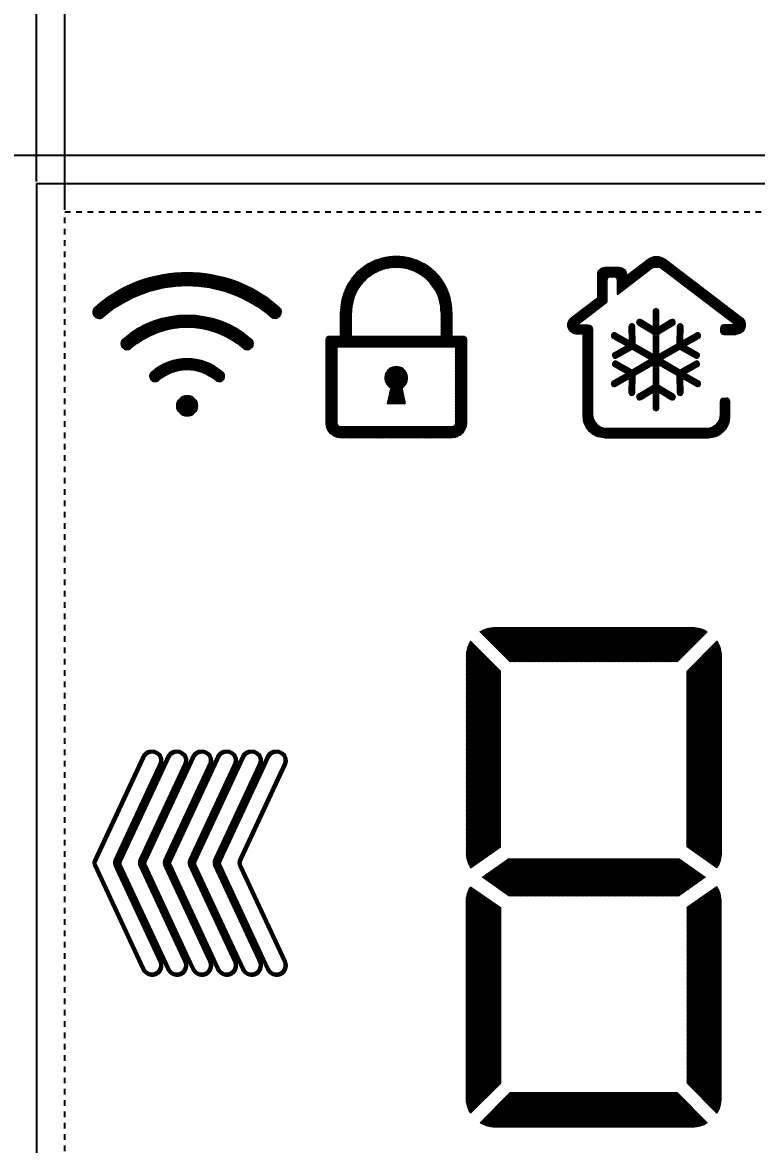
# Model space of a CAD drawing. Header units: inches. Extents: x 780 to 990, y -100 to 199.
# Drawn here: x 828.27 to 854.21, y 122.92 to 162.57 of the extents above; entities that cross this region are included whole.
import ezdxf

# ---------------------------------------------------------------- set-up
doc = ezdxf.new("R2010")
doc.units = ezdxf.units.IN
doc.header["$MEASUREMENT"] = 0
doc.linetypes.add('DOT', pattern=[0.2, 0.1, -0.1])
doc.layers.add('05___PRT_ALL_DTM_CSYS', color=7, linetype='Continuous')
doc.layers.add('DWG', color=7, linetype='Continuous')
doc.styles.get("Standard").update_dxf_attribs({"font": 'arial.ttf'})
doc.dimstyles.get("Standard").update_dxf_attribs({"dimtxt": 3, "dimasz": 3, "dimexe": 0.18, "dimexo": 0.0625, "dimgap": 0.09, "dimtad": 1, "dimzin": 0, "dimdsep": 46, "dimtxsty": 'Standard', "dimcen": 0.09, "dimadec": 0, "dimazin": 0, "dimtfac": 1, "dimtofl": 0, "dimtmove": 0, "dimatfit": 3, "dimfxl": 1, "dimtolj": 1, "dimtzin": 0, "dimarcsym": 0})
pattern_1 = [(45, (-1208.330764334546, 468.1425682711013), (-0.02404279748448681, 0.02404279748448681), [])]

# ---------------------------------------------------------------- blocks, each defined once
blk = doc.blocks.new('*D11')
at = {"color": 0, "lineweight": -2, "transparency": 16777216}
for p, q in [((825.7697345442871, 157.9433970985929), (825.7697345442871, 180.5625500925671)), ((900.7697345442871, 157.9433970985929), (900.7697345442871, 180.5625500925671)), ((828.7697345442871, 180.382550092567), (897.7697345442871, 180.382550092567))]:
    blk.add_line(p, q, dxfattribs=at)
at = {"color": 0, "transparency": 16777216}
for points in [[(828.7697345442871, 180.882550092567), (828.7697345442871, 179.882550092567), (825.7697345442871, 180.382550092567)], [(897.7697345442871, 180.882550092567), (897.7697345442871, 179.882550092567), (900.7697345442871, 180.382550092567)]]:
    blk.add_solid(points, dxfattribs=at)
at = {"layer": 'Defpoints', "color": 0, "transparency": 16777216}
for p in [(900.7697345442871, 180.382550092567), (825.7697345442871, 157.8808970985929), (900.7697345442871, 157.8808970985929)]:
    blk.add_point(p, dxfattribs=at)
at = {"color": 0, "transparency": 16777216, "insert": (863.4815605234915, 182.0042690557321), "char_height": 3, "attachment_point": 5}
blk.add_mtext('\\A1;75.00', dxfattribs=at)
blk = doc.blocks.new('*D12')
at = {"color": 0, "lineweight": -2, "transparency": 16777216}
for p, q in [((828.7697345442871, 156.9433970985929), (828.7697345442871, 173.495294404007)), ((831.7697345442871, 173.3152944040069), (894.7697345442871, 173.3152944040069)), ((897.7697345442871, 156.9433970985929), (897.7697345442871, 173.495294404007))]:
    blk.add_line(p, q, dxfattribs=at)
at = {"color": 0, "transparency": 16777216}
for points in [[(831.7697345442871, 173.8152944040069), (831.7697345442871, 172.8152944040069), (828.7697345442871, 173.3152944040069)], [(894.7697345442871, 173.8152944040069), (894.7697345442871, 172.8152944040069), (897.7697345442871, 173.3152944040069)]]:
    blk.add_solid(points, dxfattribs=at)
at = {"layer": 'Defpoints', "color": 0, "transparency": 16777216}
for p in [(897.7697345442871, 173.3152944040069), (828.7697345442871, 156.8808970985929), (897.7697345442871, 156.8808970985929)]:
    blk.add_point(p, dxfattribs=at)
at = {"color": 0, "transparency": 16777216, "insert": (863.2936447560053, 174.937013367172), "char_height": 3, "attachment_point": 5}
blk.add_mtext('\\A1;69.00', dxfattribs=at)
blk = doc.blocks.new('*D13')
at = {"color": 0, "lineweight": -2, "transparency": 16777216}
for p, q in [((829.7697345442871, 155.9433970985929), (829.7697345442871, 164.1279406220248)), ((832.7697345442871, 163.9479406220248), (893.7697345442871, 163.9479406220248)), ((896.7697345442871, 155.9433970985929), (896.7697345442871, 164.1279406220248))]:
    blk.add_line(p, q, dxfattribs=at)
at = {"color": 0, "transparency": 16777216}
for points in [[(832.7697345442871, 164.4479406220248), (832.7697345442871, 163.4479406220248), (829.7697345442871, 163.9479406220248)], [(893.7697345442871, 164.4479406220248), (893.7697345442871, 163.4479406220248), (896.7697345442871, 163.9479406220248)]]:
    blk.add_solid(points, dxfattribs=at)
at = {"layer": 'Defpoints', "color": 0, "transparency": 16777216}
for p in [(896.7697345442871, 163.9479406220248), (829.7697345442871, 155.8808970985929), (896.7697345442871, 155.8808970985929)]:
    blk.add_point(p, dxfattribs=at)
at = {"color": 0, "transparency": 16777216, "insert": (863.2697345442871, 165.5696595851899), "char_height": 3, "attachment_point": 5}
blk.add_mtext('\\A1;67.00', dxfattribs=at)

msp = doc.modelspace()

# ---------------------------------------------------------------- hatches: boundary and pattern name
h = msp.add_hatch()
h.set_pattern_fill('ANSI31', color=256, scale=0.01)
h.set_pattern_definition([(45, (0, 0), (-0.0008838834764831843, 0.0008838834764831845), [])])
h.paths.add_polyline_path([(832.507522728842, 136.642517735015), (830.7912746778798, 132.9623810944449, 0.2217276191628535), (830.7913050479902, 132.7679505050275), (832.5039900170455, 129.0956880930874, 1.011470287411692), (833.1886844017336, 129.4054324566226), (831.6210683592149, 132.7680156232564, -0.2216456808048238), (831.6210683592149, 132.9623810944468), (833.1886844013442, 136.3249642602474, 0.999999968650218)])
h.paths.add_polyline_path([(832.5981518836481, 136.6002524265552), (830.8819094024072, 132.9201277311489, 0.221759144028103), (830.8819265681187, 132.8102321834899), (832.5951409891754, 129.1368345442771, 1.0134156679523), (833.0980496772094, 129.3631790933187), (831.5304336346912, 132.7257622599542, -0.2216456808046316), (831.5304336346911, 133.004634457749), (833.0980468222638, 136.3672115002479, 1.000011645438457)], flags=16)
h.paths.add_polyline_path([(833.3869142977618, 136.6425177350161), (831.6706662467986, 132.9623810944459, 0.2217276191642332), (831.6706966169087, 132.7679505050275), (833.3833815859639, 129.0956880930874, 1.011470287411613), (834.068075970652, 129.4054324566225), (832.5004599281342, 132.7680156232564, -0.2216456808047071), (832.5004599281342, 132.9623810944468), (834.0680759702627, 136.3249642602476, 0.9999999859799511)])
h.paths.add_polyline_path([(833.4775434525664, 136.6002524265546), (831.7613009713228, 132.9201277311429, 0.2217591440165032), (831.7613181370376, 132.8102321834891), (833.4745325580948, 129.1368345442771, 1.013415667951918), (833.9774412461279, 129.3631790933185), (832.4098252036097, 132.7257622599542, -0.2216456808046966), (832.4098252036097, 133.004634457749), (833.9774384462572, 136.3672116183908, 1.000011881772551)], flags=16)
h.paths.add_polyline_path([(834.2663058666802, 136.6425177350161), (832.5500578157171, 132.9623810944459, 0.2217276191642332), (832.5500881858271, 132.7679505050275), (834.2627731548823, 129.0956880930874, 1.011470287411639), (834.9474675395704, 129.4054324566225), (833.3798514970526, 132.7680156232564, -0.2216456808047071), (833.3798514970526, 132.9623810944468), (834.9474675391812, 136.3249642602476, 0.9999999859799511)])
h.paths.add_polyline_path([(834.3569350214843, 136.6002524265536), (832.6406925402438, 132.9201277311462, 0.2217591440216869), (832.6407097059565, 132.81023218349), (834.3539241270132, 129.1368345442771, 1.013415667951918), (834.8568328150463, 129.3631790933185), (833.2892167725281, 132.7257622599542, -0.22164568080469), (833.2892167725281, 133.004634457749), (834.8568299601014, 136.3672115002477, 1.000011645422787)], flags=16)
h.paths.add_polyline_path([(835.1456974355979, 136.6425177350143), (833.4294493846367, 132.9623810944462, 0.2217276191658733), (833.4294797547469, 132.7679505050265), (835.1421647238008, 129.0956880930874, 1.011470287411544), (835.8268591084889, 129.4054324566225), (834.2592430659711, 132.7680156232564, -0.221645680804707), (834.2592430659711, 132.9623810944468), (835.8268591080996, 136.3249642602476, 1)])
h.paths.add_polyline_path([(835.2363265904033, 136.600252426553), (833.520084109162, 132.9201277311458, 0.2217591440229489), (833.5201012748753, 132.8102321834891), (835.2333156959317, 129.1368345442771, 1.013415667951946), (835.7362243839648, 129.3631790933185), (834.1686083414465, 132.7257622599542, -0.2216456808046966), (834.1686083414465, 133.004634457749), (835.7362215840942, 136.367211618391, 1.000011881672722)], flags=16)
h.paths.add_polyline_path([(836.0250890050537, 136.6425177361649), (834.30884095409, 132.9623810955933, 0.2217276191676392), (834.3088713242007, 132.7679505061722), (836.021556293254, 129.0956880942345, 1.011470287411606), (836.7062506779421, 129.4054324577694), (835.1386346354252, 132.7680156244033, -0.2216456808046417), (835.1386346354252, 132.9623810955936), (836.7062506775537, 136.3249642613947, 1)])
h.paths.add_polyline_path([(836.1157181598563, 136.6002524276996), (834.3994756786154, 132.9201277322931, 0.2217591440240494), (834.3994928443286, 132.8102321846359), (836.1127072653867, 129.136834545421, 1.013415667955862), (836.615615953421, 129.3631790944608), (835.0479999108998, 132.725762261101, -0.2216456808047418), (835.0479999108998, 133.0046344588959), (836.6156130984732, 136.3672115013949, 1.000011645414952)], flags=16)
h.paths.add_polyline_path([(836.9044805739704, 136.6425177361615), (835.1882325230075, 132.9623810955916, 0.2217276191652969), (835.188262893119, 132.7679505061723), (836.9009478621733, 129.0956880942345, 1.01147028741178), (837.5856422468614, 129.4054324577695), (836.0180262043436, 132.7680156244033, -0.2216456808047004), (836.0180262043436, 132.9623810955936), (837.5856422464722, 136.3249642613947, 1)])
h.paths.add_polyline_path([(836.9951097287765, 136.6002524277032), (835.2788672475344, 132.9201277322944, 0.2217591440242709), (835.2788844132474, 132.8102321846371), (836.9920988343051, 129.136834545421, 1.013415667955786), (837.4950075223395, 129.3631790944607), (835.9273914798191, 132.725762261101, -0.2216456808046904), (835.9273914798191, 133.0046344588959), (837.4950047224667, 136.3672116195379, 1.000011881803268)], flags=16)
at = {"layer": '05___PRT_ALL_DTM_CSYS'}
h = msp.add_hatch(dxfattribs=at)
h.set_pattern_fill('ANSI31', color=256, scale=0.01211506364950556)
h.set_pattern_definition([(44.99999999999999, (-3826.400158538641, 1766.174738262493), (-0.02719909362390368, 0.02719909362390367), [])])
h.paths.add_polyline_path([(843.9544872474075, 151.3677993438205, 0.4142135623730951), (843.8331723184524, 151.4891142727755), (843.4454625470321, 151.4891142727755), (843.4454625470321, 152.3205084942336, 0.9999999870239078), (839.5105373120427, 152.3477338079297), (839.51053731205, 151.4891142727755), (839.1228275406197, 151.4891142727755, 0.4142135623730966), (839.0015126116646, 151.3677993438208), (839.0015126116646, 148.4093889861745, 0.4142135623730951), (839.5151114948881, 147.8957901029517), (843.440888364184, 147.8957901029517, 0.4142135623730951), (843.9544872474075, 148.4093889861745)])
h.paths.add_polyline_path([(843.0584004780999, 151.4891142727461), (839.8975993809822, 151.4891142727461), (839.897599380974, 152.3219207559339, -1.007749608941452), (843.0584004780999, 152.3219207564751)], flags=16)
h.paths.add_polyline_path([(843.5674251784762, 151.1020522038442), (843.5674251784762, 148.4093889861743, -0.4142135623730937), (843.440888364184, 148.2828521718828), (839.5151114948881, 148.2828521718828, -0.4142135623730935), (839.3885746805959, 148.4093889861745), (839.3885746805959, 151.1020522038442)], flags=16)
h.paths.add_polyline_path([(841.6736430668875, 149.6551133461995), (841.7950997021085, 149.1028771355344), (841.1609001569645, 149.1028771355344), (841.2823567921846, 149.6551133461981, -3.847293784188865)], flags=0)
at = {"layer": '05___PRT_ALL_DTM_CSYS', "lineweight": 0}
h = msp.add_hatch(dxfattribs=at)
h.set_pattern_fill('ANSI31', color=256, scale=0.01070918119053574)
h.set_pattern_definition(pattern_1)
h.paths.add_polyline_path([(847.669684636317, 152.1447395319283, 0.7180336870533489), (847.870266806774, 151.5494233811715), (848.0827388913463, 151.5493479337668), (848.0827388913463, 150.5640588470661), (848.0827388913463, 148.6416408466117, 0.4142135623731483), (848.8285896350058, 147.8957901029524), (852.5166629842156, 147.8957901029524, 0.4142135623730951), (853.2625137278751, 148.6416408466121), (853.2625137278751, 149.1799645736144, 0.5507604245876544), (853.0967691181727, 149.2847906689249, 0.5507604245881825), (852.9310245084703, 149.179964573614), (852.9310245084712, 148.724513151464, -0.4142135623737115), (852.4337906793648, 148.2272793223563), (848.9114619398574, 148.2272793223563, -0.4142135623727951), (848.414228110752, 148.7245131514617), (848.4142281107493, 150.5640588470661), (848.4142281107493, 151.5492302241797), (848.4142281107493, 151.7150336991261, 0.414109561794667), (848.2485423558378, 151.8807782983777), (847.91951887606, 151.8808951323963, -0.7180336870535565), (847.9094897675373, 151.9106609399344), (848.9196900661068, 152.6791460283796, 0.2342663018195251), (848.926229533075, 152.6923373759924), (848.926229533075, 153.4694338871264, -0.4148403189136159), (849.0424989762328, 153.5854548483999), (849.162950512155, 153.5851971532198, -0.4135870834778717), (849.2787235225801, 153.4691761919465), (849.2787235225801, 152.9857057578168, 0.6203958554578106), (849.3053329775535, 152.972514410204), (850.4719264295741, 153.8599717524992, -0.3371315774568631), (850.8733261896473, 153.8599717524992), (853.4383342506676, 151.908704811257, -0.7183028061179914), (853.428293371187, 151.8789390037185), (853.0470869336145, 151.8790743675532, 0.550876141531127), (852.9422196414384, 151.7133297620313, 0.5506447384403584), (853.0470045369088, 151.5475851565098), (853.4773676892996, 151.5474323374563, 0.718302806118627), (853.678185278914, 152.1427484882127), (850.973676129664, 154.2001374591937, 0.3371315774570763), (850.3715764895555, 154.2001374591935), (849.6049955959966, 153.6169798550814, 0.4750268927884415), (849.362127719643, 153.9162610096083), (848.8438891204355, 153.9173697342724, 0.4148403189102141), (848.594740313672, 153.6687533886871), (848.5947403136702, 152.8484529390944)])
at = {"layer": '05___PRT_ALL_DTM_CSYS'}
h = msp.add_hatch(dxfattribs=at)
h.set_pattern_fill('ANSI31', color=256, scale=0.010695)
h.set_pattern_definition([(44.99999999999999, (-1203.634796709118, 905.0251746042122), (-0.02401095980370864, 0.02401095980370865), [])])
edge = h.paths.add_edge_path()
edge.add_arc((835.221643172687, 150.070576973028), 0.1813163426303121, 229.0216216252577, 409.0216216252695)
edge.add_arc((834.0887865105121, 148.7663807860996), 1.908826664171866, 49.021621625153, 130.9783783747937)
edge.add_arc((832.9559298483396, 150.0705769730291), 0.1813163426309514, 130.9783783749475, 310.9783783749593)
edge.add_arc((834.088786510513, 148.7663807861003), 1.546193978910094, 49.0216216251373, 130.9783783747969, ccw=False)
edge = h.paths.add_edge_path()
edge.add_arc((836.2164722081102, 151.2158694693936), 0.2008213903768055, 229.0216216255763, 409.0216216255656)
edge.add_arc((834.0887865105125, 148.7663807860999), 3.445361610091406, 49.02162162518682, 130.9783783747972)
edge.add_arc((831.9611008129164, 151.215869469395), 0.2008213903767797, 130.9783783747739, 310.9783783747739)
edge.add_arc((834.0887865105124, 148.7663807860978), 3.043718829339364, 49.02162162515941, 130.9783783747737, ccw=False)
edge = h.paths.add_edge_path()
edge.add_arc((837.1909745863626, 152.337760992221), 0.2168638903767738, 229.0216216259626, 409.0216216258975)
edge.add_arc((834.0887865105119, 148.7663807860999), 4.947437580176336, 49.02162162520375, 130.9783783747963)
edge.add_arc((830.9865984346638, 152.3377609922225), 0.2168638903774145, 130.978378374885, 310.9783783748949)
edge.add_arc((834.0887865105128, 148.7663807860966), 4.513709799424635, 49.0216216251701, 130.9783783747685, ccw=False)
edge = h.paths.add_edge_path()
edge.add_arc((834.0887865105128, 149.0217747063087), 0.3550208349820432, 0, 360)
at = {"layer": '05___PRT_ALL_DTM_CSYS', "lineweight": 0}
h = msp.add_hatch(dxfattribs=at)
h.set_pattern_fill('ANSI31', color=256, scale=0.01070918119053574)
h.set_pattern_definition(pattern_1)
h.paths.add_polyline_path([(850.5517831701413, 150.4762312631217), (850.5517831701413, 149.7434487155306), (850.0194861650366, 149.4207372238721, 1), (850.1253747570304, 149.2460791101979), (850.5517831701413, 149.504594363393), (850.5517831701413, 148.9479709876167, 1), (850.7560326513853, 148.9541039967986), (850.7560326513835, 149.504594363393), (851.1824410644927, 149.2460791101981, 1), (851.2883296564873, 149.4207372238723), (850.7560326513835, 149.7434487155306), (850.7560326513835, 150.4762312631217), (851.390640953045, 150.1098399893272), (851.4039688003618, 149.4875015147184, 1), (851.6081714597817, 149.4918746685203), (851.5974948898015, 149.9904128132574), (852.0795448734339, 149.7121011254451, 1), (852.1763582724329, 149.892052869426), (851.699619630424, 150.1672980527242), (852.1367046135097, 150.407320944265, 1), (852.0383905460881, 150.586352211743), (851.4927656936657, 150.2867252287925), (850.8581573920023, 150.6531165025872), (851.4927656936657, 151.0195077763834), (852.038390546089, 150.7198807934352, 1), (852.1367046135097, 150.8989120609115), (851.699619630424, 151.1389349524528), (852.1816696140909, 151.4172466402854, 1), (852.0742335318587, 151.5910653752417), (851.5974948898015, 151.3158201919189), (851.6082182869727, 151.8165449135741, 1), (851.4039219731708, 151.816544913582), (851.390640953045, 151.1963930158493), (850.7560326513835, 150.8300017420527), (850.7560326513835, 151.5627842896452), (851.2883296564873, 151.8854957813031, 1), (851.1824410644927, 152.0601538949778), (850.7560326513835, 151.8016386417829), (850.7560326513844, 152.3582620174969, 1), (850.5517831701413, 152.3521290083775), (850.5517831701413, 151.8016386417829), (850.1253747570313, 152.0601538949775, 1), (850.0194861650366, 151.8854957813026), (850.5517831701413, 151.5627842896452), (850.5517831701413, 150.8300017420527), (849.9171748684762, 151.1963930158493), (849.9038470211594, 151.8187314904574, 1), (849.6996443617422, 151.8143583366557), (849.7103209317188, 151.3158201919189), (849.22827094801, 151.5941318797762, 1), (849.1314575490892, 151.4141801357492), (849.6081961910954, 151.1389349524543), (849.1711112080116, 150.8989120609113, 1), (849.2694252754332, 150.7198807934349), (849.8150501278528, 151.0195077763834), (850.4496584295171, 150.6531165025872), (849.8150501278528, 150.2867252287925), (849.2694252754341, 150.5863522117425, 1), (849.1711112080125, 150.4073209442655), (849.6081961910954, 150.1672980527242), (849.1261462074394, 149.888986364894, 1), (849.2335822897144, 149.7151676299598), (849.7103209317188, 149.9904128132574), (849.6996443617422, 149.4918746685196, 1), (849.9038470211594, 149.4875015147177), (849.9171748684762, 150.1098399893272)])
h = msp.add_hatch(dxfattribs=at)
h.set_pattern_fill('ANSI31', color=256, scale=0.01153309105602299)
h.set_pattern_definition([(44.99999999999999, (-1379.312500055191, 592.6402118093251), (-0.02589252788767457, 0.02589252788767457), [])])
h.paths.add_polyline_path([(841.6736430668866, 149.6551133461988, 3.847293784194153), (841.2823567921846, 149.6551133461988), (841.1609001569645, 149.1028771355344), (841.7950997021085, 149.1028771355344)])
at = {"layer": '05___PRT_ALL_DTM_CSYS'}
h = msp.add_hatch(dxfattribs=at)
h.set_pattern_fill('ANSI31', color=256, scale=0.01)
h.set_pattern_definition([(45, (-2882.125237205386, 1533.259618653592), (-0.02245064030267288, 0.02245064030267288), [])])
h.paths.add_polyline_path([(848.2430069211619, 139.9854560050163), (851.4144535247456, 139.9854560050163), (852.4634399093252, 141.0409254911372, 0.1360630608844713), (851.9421566274091, 141.1854560050161), (848.2430069211619, 141.1854560050161), (844.9668178674078, 141.1854560050161, 0.1360630608844713), (844.4455345854899, 141.0409254911372), (845.4945209700713, 139.9854560050163)])
h.paths.add_polyline_path([(845.1545433240067, 139.6489962516451), (844.1052807159544, 140.7046957198316, 0.1390935998262372), (843.9544872474075, 140.1731253850162), (843.9544872474075, 133.2327164159333, 0.1390935998265141), (844.1052807159544, 132.7011460811173), (845.154567666596, 133.4390110552973)])
h.paths.add_polyline_path([(852.9544872474075, 140.1731253850162, 0.1390935998262373), (852.8036937788606, 140.7046957198316), (851.7544311708084, 139.6489962516451), (851.7544068282191, 133.4390110552973), (852.8036937788606, 132.7011460811173, 0.1390935998265141), (852.9544872474085, 133.2327164159333)])
h.paths.add_polyline_path([(848.2430069211619, 133.0121236924481), (845.4418742460734, 133.0121236924481), (844.5219087587088, 132.3651983588525), (845.4506416087193, 131.7121077624484), (848.2430069211609, 131.7121077624484), (851.4583328860958, 131.7121077624484), (852.3870657361081, 132.3651983588525), (851.4671002487416, 133.0121236924481)])
h.paths.add_polyline_path([(843.9544872474075, 124.5572713326888, 0.1390935998262376), (844.1052807159544, 124.0257009978735), (845.1545433240067, 125.08140046606), (845.154567666596, 131.2913856624078), (844.1052807159544, 132.0292506365877, 0.1390935998265142), (843.9544872474075, 131.4976803017717)])
h.paths.add_polyline_path([(848.2430069211609, 124.7449407126888), (845.4945209700713, 124.7449407126888), (844.4455345854899, 123.6894712265678, 0.1360630608844713), (844.9668178674078, 123.544940712689), (848.2430069211609, 123.544940712689), (851.9421566274091, 123.544940712689, 0.1360630608844713), (852.4634399093252, 123.6894712265678), (851.4144535247456, 124.7449407126888)])
h.paths.add_polyline_path([(852.9544872474085, 131.4976803017717, 0.1390935998265142), (852.8036937788606, 132.0292506365877), (851.7544068282191, 131.2913856624078), (851.7544311708084, 125.08140046606), (852.8036937788606, 124.0257009978735, 0.1390935998262376), (852.9544872474075, 124.5572713326888)])
h.paths.add_polyline_path([(859.0983287733702, 139.9854560050154), (862.2697753769539, 139.9854560050154), (863.3187617615336, 141.0409254911363, 0.1360630608844712), (862.7974784796174, 141.1854560050152), (859.0983287733702, 141.1854560050152), (855.8221397196162, 141.1854560050152, 0.1360630608844712), (855.3008564376983, 141.0409254911363), (856.3498428222797, 139.9854560050154)])
h.paths.add_polyline_path([(856.009865176215, 139.6489962516442), (854.9606025681628, 140.7046957198307, 0.1390935998262372), (854.8098090996159, 140.1731253850153), (854.8098090996159, 133.2327164159324, 0.1390935998265141), (854.9606025681628, 132.7011460811164), (856.0098895188044, 133.4390110552964)])
h.paths.add_polyline_path([(859.0983287733702, 133.0121236924472), (856.2971960982818, 133.0121236924472), (855.3772306109172, 132.3651983588516), (856.3059634609276, 131.7121077624475), (859.0983287733693, 131.7121077624475), (862.3136547383042, 131.7121077624475), (863.2423875883164, 132.3651983588516), (862.32242210095, 133.0121236924472)])
h.paths.add_polyline_path([(862.6097286804275, 133.4390110552964), (863.659015631069, 132.7011460811164, 0.1390935998265141), (863.8098090996168, 133.2327164159324), (863.8098090996159, 140.1731253850153, 0.1390935998262372), (863.659015631069, 140.7046957198307), (862.6097530230168, 139.6489962516442)])
h.paths.add_polyline_path([(862.6097530230168, 125.0814004660591), (863.659015631069, 124.0257009978725, 0.1390935998262376), (863.8098090996159, 124.5572713326879), (863.8098090996168, 131.4976803017708, 0.1390935998265141), (863.659015631069, 132.0292506365868), (862.6097286804275, 131.2913856624069)])
h.paths.add_polyline_path([(859.0983287733693, 124.7449407126879), (856.3498428222797, 124.7449407126879), (855.3008564376983, 123.6894712265669, 0.1360630608844712), (855.8221397196162, 123.5449407126881), (859.0983287733693, 123.5449407126881), (862.7974784796174, 123.5449407126881, 0.1360630608844712), (863.3187617615336, 123.6894712265669), (862.2697753769539, 124.7449407126879)])
h.paths.add_polyline_path([(856.0098895188044, 131.2913856624069), (854.9606025681628, 132.0292506365868, 0.1390935998265141), (854.8098090996159, 131.4976803017708), (854.8098090996159, 124.5572713326879, 0.1390935998262376), (854.9606025681628, 124.0257009978725), (856.009865176215, 125.0814004660591)])
h.paths.add_polyline_path([(872.7790779116681, 139.9854560050156), (875.9505245152509, 139.9854560050156), (876.9995108998314, 141.0409254911365, 0.1360630608844717), (876.4782276179144, 141.1854560050154), (872.7790779116681, 141.1854560050154), (869.5028888579131, 141.1854560050154, 0.1360630608844717), (868.9816055759961, 141.0409254911365), (870.0305919605767, 139.9854560050156)])
h.paths.add_polyline_path([(869.6906143145129, 139.6489962516444), (868.6413517064607, 140.7046957198309, 0.1390935998262372), (868.4905582379138, 140.1731253850156), (868.4905582379129, 133.2327164159327, 0.1390935998265139), (868.6413517064607, 132.7011460811166), (869.6906386571022, 133.4390110552966)])
h.paths.add_polyline_path([(876.2904778187253, 133.4390110552966), (877.3397647693669, 132.7011460811166, 0.1390935998265141), (877.4905582379147, 133.2327164159327), (877.4905582379138, 140.1731253850156, 0.1390935998262372), (877.3397647693669, 140.7046957198309), (876.2905021613146, 139.6489962516444)])
h.paths.add_polyline_path([(875.9944038766021, 131.7121077624477), (876.9231367266134, 132.3651983588518), (876.0031712392479, 133.0121236924475), (872.7790779116681, 133.0121236924475), (869.9779452365797, 133.0121236924475), (869.0579797492142, 132.3651983588518), (869.9867125992255, 131.7121077624477), (872.7790779116672, 131.7121077624477)])
h.paths.add_polyline_path([(869.6906386571022, 131.2913856624071), (868.6413517064607, 132.0292506365871, 0.1390935998265141), (868.4905582379129, 131.497680301771), (868.4905582379138, 124.5572713326881, 0.1390935998262376), (868.6413517064607, 124.0257009978728), (869.6906143145129, 125.0814004660593)])
h.paths.add_polyline_path([(870.0305919605767, 124.7449407126881), (868.9816055759961, 123.6894712265672, 0.1360630608844716), (869.5028888579131, 123.5449407126883), (872.7790779116672, 123.5449407126883), (876.4782276179144, 123.5449407126883, 0.1360630608844717), (876.9995108998314, 123.6894712265672), (875.9505245152509, 124.7449407126881), (872.7790779116672, 124.7449407126881)])
h.paths.add_polyline_path([(876.2905021613146, 125.0814004660593), (877.3397647693669, 124.0257009978728, 0.1390935998262376), (877.4905582379138, 124.5572713326881), (877.4905582379147, 131.497680301771, 0.1390935998265137), (877.3397647693669, 132.0292506365871), (876.2904778187253, 131.2913856624071)])

# ---------------------------------------------------------------- linework, layer by layer
at = {"color": 130, "linetype": 'Continuous'}
for p, q in [((825.7697345442871, 157.8808970985929), (900.7697345442871, 157.8808970985929)), ((828.7697345442871, 156.8808970985929), (828.7697345442871, 100.8808970985929)), ((828.7697345442871, 156.8808970985929), (897.7697345442871, 156.8808970985929))]:
    msp.add_line(p, q, dxfattribs=at)
at = {"lineweight": 0}
for p, q in [((839.51053731205, 151.4891142727691), (839.5105373120427, 152.3451124114734)), ((839.8975993809822, 151.4891142727727), (839.897599380974, 152.3451124114779)), ((843.0584004780999, 152.3231298900303), (843.0584004780999, 151.489114272775)), ((843.4454625470321, 152.3231298900303), (843.4454625470321, 151.489114272775)), ((843.4454625470321, 152.3231298900303), (843.4454625470321, 151.489114272775)), ((839.8975993809822, 151.4891142727459), (843.0584004780999, 151.4891142727459)), ((841.2823567921846, 149.6551133461983), (841.1609001569645, 149.1028771355339)), ((841.6736430668875, 149.6551133461983), (841.7950997021085, 149.1028771355339)), ((841.1609001569645, 149.1028771355339), (841.7950997021085, 149.1028771355339))]:
    msp.add_line(p, q, dxfattribs=at)
at = {"color": 10, "linetype": 'DOT', "ltscale": 2}
msp.add_lwpolyline([(896.7697345442871, 155.8808970985929), (896.7697345442871, 101.8808970985929), (829.7697345442871, 101.8808970985929), (829.7697345442871, 155.8808970985929)], close=True, dxfattribs=at)
at = {"lineweight": 0}
for points in [[(848.8285896350058, 147.8957901029524, -0.414213562373095), (848.0827388913463, 148.6416408466117), (848.0827388913463, 150.5640588470661), (848.0827388913463, 151.532779357231, 0.4141095617944951), (848.0661703158553, 151.5493538171564), (847.8702668067731, 151.5494233811715, -0.7180336870531633), (847.669684636317, 152.1447395319286), (848.5882008467038, 152.8434782000678, 0.2342663018196643), (848.5947403136702, 152.8566695476798), (848.594740313672, 153.6687533886862, -0.4148403189113903), (848.8438891204355, 153.9173697342724), (849.3621277196439, 153.9162610096083, -0.4135870834800952), (849.6102127419858, 153.667644664022), (849.610212741984, 153.6543825084014, 0.6203958554579538), (849.6368221969565, 153.6411911607887), (850.3715764895564, 154.2001374591937, -0.3371315774570839), (850.973676129664, 154.2001374591935), (853.678185278914, 152.1427484882134, -0.7183028061184631), (853.4773676893005, 151.5474323374563)], [(847.9094897675363, 151.9106609399349), (848.9196900661059, 152.6791460283794, 0.2342663018196643), (848.926229533075, 152.6923373759919), (848.926229533075, 153.4694338871266, -0.4148403189113903), (849.0424989762319, 153.5854548483999), (849.1629505121541, 153.5851971532198, -0.4135870834800952), (849.2787235225801, 153.4691761919469), (849.2787235225801, 152.9857057578168, 0.6203958554579538), (849.3053329775535, 152.9725144102043), (850.4719264295741, 153.8599717524992)], [(850.4719264295741, 153.8599717524992, -0.3371315774570839), (850.8733261896473, 153.8599717524992), (853.4383342506685, 151.9087048112565, -0.7183028061184631), (853.4282933711861, 151.8789390037185), (853.0470869336145, 151.8790743675532, 0.4143175706004095), (852.9310245084703, 151.7630531480764), (852.9310245084703, 151.6636063759864, 0.414109561794495), (853.0470045369088, 151.5475851565098), (853.4773676892996, 151.5474323374563)], [(847.9094897675363, 151.910660939934, 0.7180336870531633), (847.91951887606, 151.8808951323963), (848.2485423558387, 151.8807782983775)], [(848.2485423558387, 151.8807782983777, -0.4141095617944951), (848.4142281107493, 151.7150336991252), (848.4142281107493, 151.5492302241797), (848.4142281107493, 150.5640588470661), (848.414228110752, 148.7245131514626, 0.414213562373095), (848.9114619398574, 148.2272793223563), (852.4337906793648, 148.2272793223563, 0.414213562373095), (852.9310245084712, 148.7245131514626), (852.9310245084703, 149.1799645736144, -0.414213562373095), (853.0470457352617, 149.2959858004058), (853.1464925010837, 149.2959858004063)], [(851.4039688003618, 151.8187314904583), (851.390640953045, 151.1963930158493), (850.7560326513835, 150.8300017420527), (850.7560326513835, 151.5627842896452), (851.2883296564873, 151.8854957813031, 0.9999999999930865), (851.1824410644927, 152.0601538949778), (850.7560326513835, 151.8016386417829)], [(849.6996443617422, 151.8143583366548), (849.7103209317188, 151.3158201919189), (849.2335822897107, 151.5910653752158, 1.030477758962225), (849.1314575490892, 151.4141801357492), (849.6081961910954, 151.1389349524543), (849.1711112080116, 150.8989120609111, 0.9999999999922177), (849.2694252754332, 150.7198807934349), (849.8150501278528, 151.0195077763834), (850.4496584295171, 150.6531165025872)], [(851.4927656936657, 151.0195077763834), (852.0383905460881, 150.7198807934354, 1.000000000001297), (852.1367046135097, 150.8989120609115), (851.699619630424, 151.1389349524528), (852.1763582724329, 151.4141801357492, 1.030477758444445), (852.0742335318587, 151.5910653752417), (851.5974948898015, 151.3158201919189), (851.6081714597808, 151.8143583366548)], [(849.2694252754341, 150.5863522117425, 1.000000000005447), (849.1711112080134, 150.407320944265), (849.6081961910954, 150.1672980527242), (849.131457549041, 149.8920528693976, 1.030477758680803), (849.2335822897144, 149.7151676299598), (849.7103209317188, 149.9904128132574)], [(849.7103209317188, 149.9904128132574), (849.6996443617422, 149.4918746685196, 0.9999999999982933), (849.9038470211594, 149.487501514718), (849.9171748684762, 150.1098399893272), (850.5517831701413, 150.4762312631217), (850.5517831701413, 149.7434487155306), (850.0194861650375, 149.4207372238725, 0.9999999999946819), (850.1253747570304, 149.2460791101976), (850.5517831701413, 149.504594363393), (850.5517831701413, 148.9541039967995, 1.030477759266256), (850.7560326513853, 148.9541039967986), (850.7560326513835, 149.504594363393), (851.1824410644927, 149.2460791101979)], [(851.1818417717009, 149.2464452626085, 1.003444353379605), (851.2883296564864, 149.4207372238725), (850.7560326513835, 149.7434487155306), (850.7560326513835, 150.4762312631217), (851.390640953045, 150.1098399893272), (851.4039688003618, 149.4875015147186, 0.9999999999988626), (851.6081714597817, 149.4918746685199), (851.5974948898015, 149.9904128132574)], [(848.8285896350058, 147.8957901029519), (852.5166629842147, 147.8957901029524, 0.414213562373095), (853.2625137278751, 148.6416408466117), (853.2625137278751, 149.1799645736144, 0.414213562373095), (853.1464925010837, 149.2959858004058)]]:
    msp.add_lwpolyline(points, format="xyb", dxfattribs=at)
at = {"color": 0, "lineweight": 0}
for points in [[(843.4454625470321, 151.489114272775), (843.8331723184524, 151.489114272775, -0.4142135623732281), (843.9544872474075, 151.3677993438199), (843.9544872474075, 148.4093889861741, -0.414213562373095), (843.440888364184, 147.8957901029515), (839.5151114948881, 147.8957901029515, -0.414213562373095), (839.0015126116646, 148.4093889861741), (839.0015126116646, 151.3677993438199, -0.4142135623732281), (839.1228275406188, 151.489114272775), (839.51053731205, 151.489114272775)], [(843.5674251784762, 151.1020522038437), (843.5674251784762, 151.1020522038437), (843.5674251784762, 148.4093889861741, -0.414213562373197), (843.440888364184, 148.2828521718823), (839.5151114948881, 148.2828521718823, -0.4142135623731968), (839.3885746805959, 148.4093889861745), (839.3885746805959, 151.1020522038437), (843.5674251784762, 151.1020522038437)]]:
    msp.add_lwpolyline(points, format="xyb", dxfattribs=at)
at = {"lineweight": 0}
for points in [[(833.1886844017322, 129.4054324566255, -1.011470287416037), (832.5039900170455, 129.0956880930874), (830.7912746778807, 132.7680156232564, -0.2216456808047674), (830.7912746778807, 132.9623810944468), (832.5075227288421, 136.6425177350152, -0.9999999975623165), (833.1886844017313, 136.3249642610777), (831.6210683592149, 132.9623810944468, 0.2216456808047674), (831.6210683592149, 132.7680156232564)], [(834.0680759706506, 129.4054324566255, -1.011470287416037), (833.3833815859639, 129.0956880930874), (831.6706662467991, 132.7680156232564, -0.2216456808047674), (831.6706662467991, 132.9623810944468), (833.3869142977615, 136.6425177350152, -0.9999999975623165), (834.0680759706497, 136.3249642610777), (832.5004599281342, 132.9623810944468, 0.2216456808047674), (832.5004599281342, 132.7680156232564)], [(834.9474675395691, 129.4054324566255, -1.011470287416037), (834.2627731548823, 129.0956880930874), (832.5500578157175, 132.7680156232564, -0.2216456808047674), (832.5500578157175, 132.9623810944468), (834.2663058666799, 136.6425177350152, -0.9999999975623165), (834.9474675395682, 136.3249642610777), (833.3798514970526, 132.9623810944468, 0.2216456808047674), (833.3798514970526, 132.7680156232564)], [(835.8268591084875, 129.4054324566255, -1.011470287416037), (835.1421647238008, 129.0956880930874), (833.4294493846369, 132.7680156232564, -0.2216456808047674), (833.4294493846369, 132.9623810944468), (835.1456974355983, 136.6425177350152, -0.9999999975623165), (835.8268591084866, 136.3249642610777), (834.2592430659711, 132.9623810944468, 0.2216456808047674), (834.2592430659711, 132.7680156232564)], [(836.7062506779407, 129.4054324577724, -1.011470287416037), (836.021556293254, 129.0956880942345), (834.3088409540901, 132.7680156244033, -0.2216456808047674), (834.3088409540901, 132.9623810955937), (836.0250890050525, 136.6425177361623, -0.9999999975623165), (836.7062506779407, 136.3249642622248), (835.1386346354252, 132.9623810955937, 0.2216456808047674), (835.1386346354252, 132.7680156244033)], [(837.5856422468601, 129.4054324577724, -1.011470287416037), (836.9009478621733, 129.0956880942345), (835.1882325230085, 132.7680156244033, -0.2216456808047674), (835.1882325230085, 132.9623810955937), (836.9044805739709, 136.6425177361623, -0.9999999975623165), (837.5856422468592, 136.3249642622248), (836.0180262043436, 132.9623810955937, 0.2216456808047674), (836.0180262043436, 132.7680156244033)], [(833.0980496772077, 129.3631790933223, -1.013415667959672), (832.5951409891754, 129.1368345442771), (830.8819028013127, 132.8102831432112, -0.2216456808047646), (830.8819094024052, 132.9201277311445), (832.5981518836475, 136.6002524265537, -0.9999993949744878), (833.0980496771031, 136.3672176241592), (831.5304336346912, 133.0046344577491, 0.2216456808047687), (831.5304336346912, 132.7257622599541)], [(833.9774412461261, 129.3631790933223, -1.013415667959672), (833.4745325580948, 129.1368345442771), (831.7612943702311, 132.8102831432112, -0.2216456808047646), (831.7613009713236, 132.9201277311445), (833.4775434525659, 136.6002524265537, -0.9999998676439057), (833.9774412460224, 136.367217624159), (832.4098252036097, 133.0046344577491, 0.2216456808047687), (832.4098252036097, 132.7257622599541)], [(834.8568328150445, 129.3631790933223, -1.013415667959672), (834.3539241270132, 129.1368345442771), (832.6406859391504, 132.8102831432112, -0.2216456808047646), (832.640692540243, 132.9201277311445), (834.3569350214843, 136.6002524265537, -0.9999993949744878), (834.8568328149408, 136.3672176241592), (833.2892167725281, 133.0046344577491, 0.2216456808047687), (833.2892167725281, 132.7257622599541)], [(835.736224383963, 129.3631790933223, -1.013415667959672), (835.2333156959317, 129.1368345442771), (833.5200775080689, 132.8102831432112, -0.2216456808047646), (833.5200841091614, 132.9201277311445), (835.2363265904037, 136.6002524265537, -0.9999998676439057), (835.7362243838593, 136.367217624159), (834.1686083414465, 133.0046344577491, 0.2216456808047687), (834.1686083414465, 132.7257622599541)], [(836.6156159534171, 129.3631790944692, -1.013415667972839), (836.1127072653867, 129.136834545421), (834.3994690775221, 132.810283144358, -0.2216456808047646), (834.3994756786146, 132.9201277322914), (836.1157181598569, 136.6002524277008, -0.9999993949744878), (836.6156159533125, 136.3672176253063), (835.0479999108998, 133.004634458896, 0.2216456808047687), (835.0479999108998, 132.725762261101)], [(837.4950075223355, 129.3631790944692, -1.013415667972839), (836.9920988343051, 129.136834545421), (835.2788606464414, 132.810283144358, -0.2216456808047646), (835.2788672475331, 132.9201277322914), (836.9951097287753, 136.6002524277008, -0.9999998676439057), (837.4950075222318, 136.3672176253061), (835.9273914798191, 133.004634458896, 0.2216456808047687), (835.9273914798191, 132.725762261101)]]:
    msp.add_lwpolyline(points, format="xyb", close=True, dxfattribs=at)
for centre, radius, start, end in [((841.4779999295347, 152.3341211507544), 1.967509709166445, 359.5090394793188, 180.4909605211501), ((841.4779999295347, 152.3341211507544), 1.580447640235257, 359.5090394793188, 180.4909605211501), ((851.5060701300722, 151.8165449135559), 0.1021481569012129, 357.5463104929277, 180.0000000009118), ((841.4779999295347, 150.0060355873459), 0.4017743851028668, 299.1401634253504, 240.8598365746496)]:
    msp.add_arc(centre, radius, start, end, dxfattribs=at)
at = {"layer": '05___PRT_ALL_DTM_CSYS'}
for points in [[(837.0487608467797, 152.1740380578984, 0.9999999999996324), (837.3331883259457, 152.5014839265435, 0.373669634249888), (830.8443846950781, 152.5014839265435, 1.00000000000024), (831.1288121742496, 152.1740380579016, -0.3736696342499167)], [(836.0847787257867, 151.0642579343892, 0.9999999999998012), (836.3481656904337, 151.3674810043979, 0.3736696342499752), (831.829407330592, 151.3674810043986, 0.9999999999999997), (832.0927942952408, 151.0642579343915, -0.3736696342499956)], [(835.1027405970276, 149.9336909123556, 1.000000000000286), (835.3405457483464, 150.2074630337004, 0.373669634250127), (832.8370272726793, 150.2074630337016, 1.00000000000022), (833.0748324239999, 149.9336909123568, -0.3736696342502224)]]:
    msp.add_lwpolyline(points, format="xyb", close=True, dxfattribs=at)
at = {"layer": '05___PRT_ALL_DTM_CSYS', "lineweight": 0}
for points in [[(848.2430069211619, 141.1854560050161), (851.9421566274091, 141.1854560050161, -0.136063060884519), (852.4634399093252, 141.0409254911372), (851.4144535247456, 139.9854560050163), (848.2430069211619, 139.9854560050163), (845.4945209700713, 139.9854560050163), (844.4455345854899, 141.0409254911372, -0.136063060884519), (844.9668178674078, 141.1854560050161)], [(843.9544872474075, 133.2327164159327, 0.1390935998263429), (844.1052807159544, 132.7011460811173), (845.154567666596, 133.4390110552973), (845.1545433240067, 139.6489962516451), (844.1052807159544, 140.7046957198316, 0.1390935998262595), (843.9544872474075, 140.1731253850162)], [(852.9544872474085, 133.2327164159327, -0.1390935998263429), (852.8036937788606, 132.7011460811173), (851.7544068282191, 133.4390110552973), (851.7544311708084, 139.6489962516451), (852.8036937788606, 140.7046957198316, -0.1390935998262595), (852.9544872474075, 140.1731253850162)], [(843.9544872474075, 131.4976803017724, -0.1390935998263429), (844.1052807159544, 132.0292506365877), (845.154567666596, 131.2913856624078), (845.1545433240067, 125.08140046606), (844.1052807159544, 124.0257009978735, -0.1390935998262595), (843.9544872474075, 124.5572713326888)], [(852.9544872474085, 131.4976803017724, 0.1390935998263429), (852.8036937788606, 132.0292506365877), (851.7544068282191, 131.2913856624078), (851.7544311708084, 125.08140046606), (852.8036937788606, 124.0257009978735, 0.1390935998262595), (852.9544872474075, 124.5572713326888)], [(848.2430069211609, 123.544940712689), (851.9421566274091, 123.544940712689, 0.136063060884519), (852.4634399093252, 123.6894712265678), (851.4144535247456, 124.7449407126888), (848.2430069211609, 124.7449407126888), (845.4945209700713, 124.7449407126888), (844.4455345854899, 123.6894712265678, 0.136063060884519), (844.9668178674078, 123.544940712689)]]:
    msp.add_lwpolyline(points, format="xyb", close=True, dxfattribs=at)
msp.add_lwpolyline([(848.2430069211619, 133.0121236924481), (851.4671002487416, 133.0121236924481), (852.3870657361081, 132.3651983588525), (851.4583328860958, 131.7121077624484), (848.2430069211609, 131.7121077624484), (845.4506416087193, 131.7121077624484), (844.5219087587088, 132.3651983588525), (845.4418742460734, 133.0121236924481)], close=True, dxfattribs=at)
at = {"layer": '05___PRT_ALL_DTM_CSYS'}
msp.add_circle((834.0887865105128, 149.0217747063087), 0.3550208349820432, dxfattribs=at)
at = {"layer": 'DWG', "lineweight": 0}
for points in [[(850.7560326513835, 151.8016386417829), (850.7560326513844, 152.3521290083796, 1.030477758955524), (850.5517831701413, 152.3521290083775), (850.5517831701413, 151.8016386417829), (850.1253747570313, 152.0601538949775, 1.000000000005584), (850.0194861650375, 151.8854957813024), (850.5517831701413, 151.5627842896452), (850.5517831701413, 150.8300017420527), (849.9171748684762, 151.1963930158493), (849.9038470211594, 151.8187314904583, 1.000000000001137), (849.6996443617422, 151.8143583366548)], [(851.5974948898015, 149.9904128132574), (852.0742335318932, 149.7151676299134, 1.030477758503345), (852.1763582724329, 149.892052869426), (851.699619630424, 150.1672980527242), (852.1367046135106, 150.4073209442655, 0.999999999994812), (852.0383905460881, 150.5863522117432), (851.4927656936657, 150.2867252287925), (850.8581573920023, 150.6531165025872), (851.4927656936657, 151.0195077763834)]]:
    msp.add_lwpolyline(points, format="xyb", dxfattribs=at)
msp.add_lwpolyline([(850.4496584295171, 150.6531165025872), (849.8150501278528, 150.2867252287925), (849.2694252754322, 150.5863522117432)], dxfattribs=at)

# ---------------------------------------------------------------- dimensions: what is measured, and where the dimension line sits
for base, p1, p2, picture, middle in [((900.7697345442871, 180.382550092567), (825.7697345442871, 157.8808970985929), (900.7697345442871, 157.8808970985929), '*D11', (863.4815605234915, 180.382550092567)), ((897.7697345442871, 173.3152944040069), (828.7697345442871, 156.8808970985929), (897.7697345442871, 156.8808970985929), '*D12', (863.2936447560053, 173.3152944040069))]:
    dim = msp.add_linear_dim(base=base, p1=p1, p2=p2, dimstyle='Standard')
    dim.commit()
    dim.dimension.update_dxf_attribs({"geometry": picture, "text_midpoint": middle, "dimtype": 160})
dim = msp.add_linear_dim(base=(896.7697345442871, 163.9479406220248), p1=(829.7697345442871, 155.8808970985929), p2=(896.7697345442871, 155.8808970985929), dimstyle='Standard')
dim.commit()
dim.dimension.update_dxf_attribs({"geometry": '*D13', "text_midpoint": (863.2697345442871, 165.5696595851899)})

doc.saveas('drawing.dxf')
